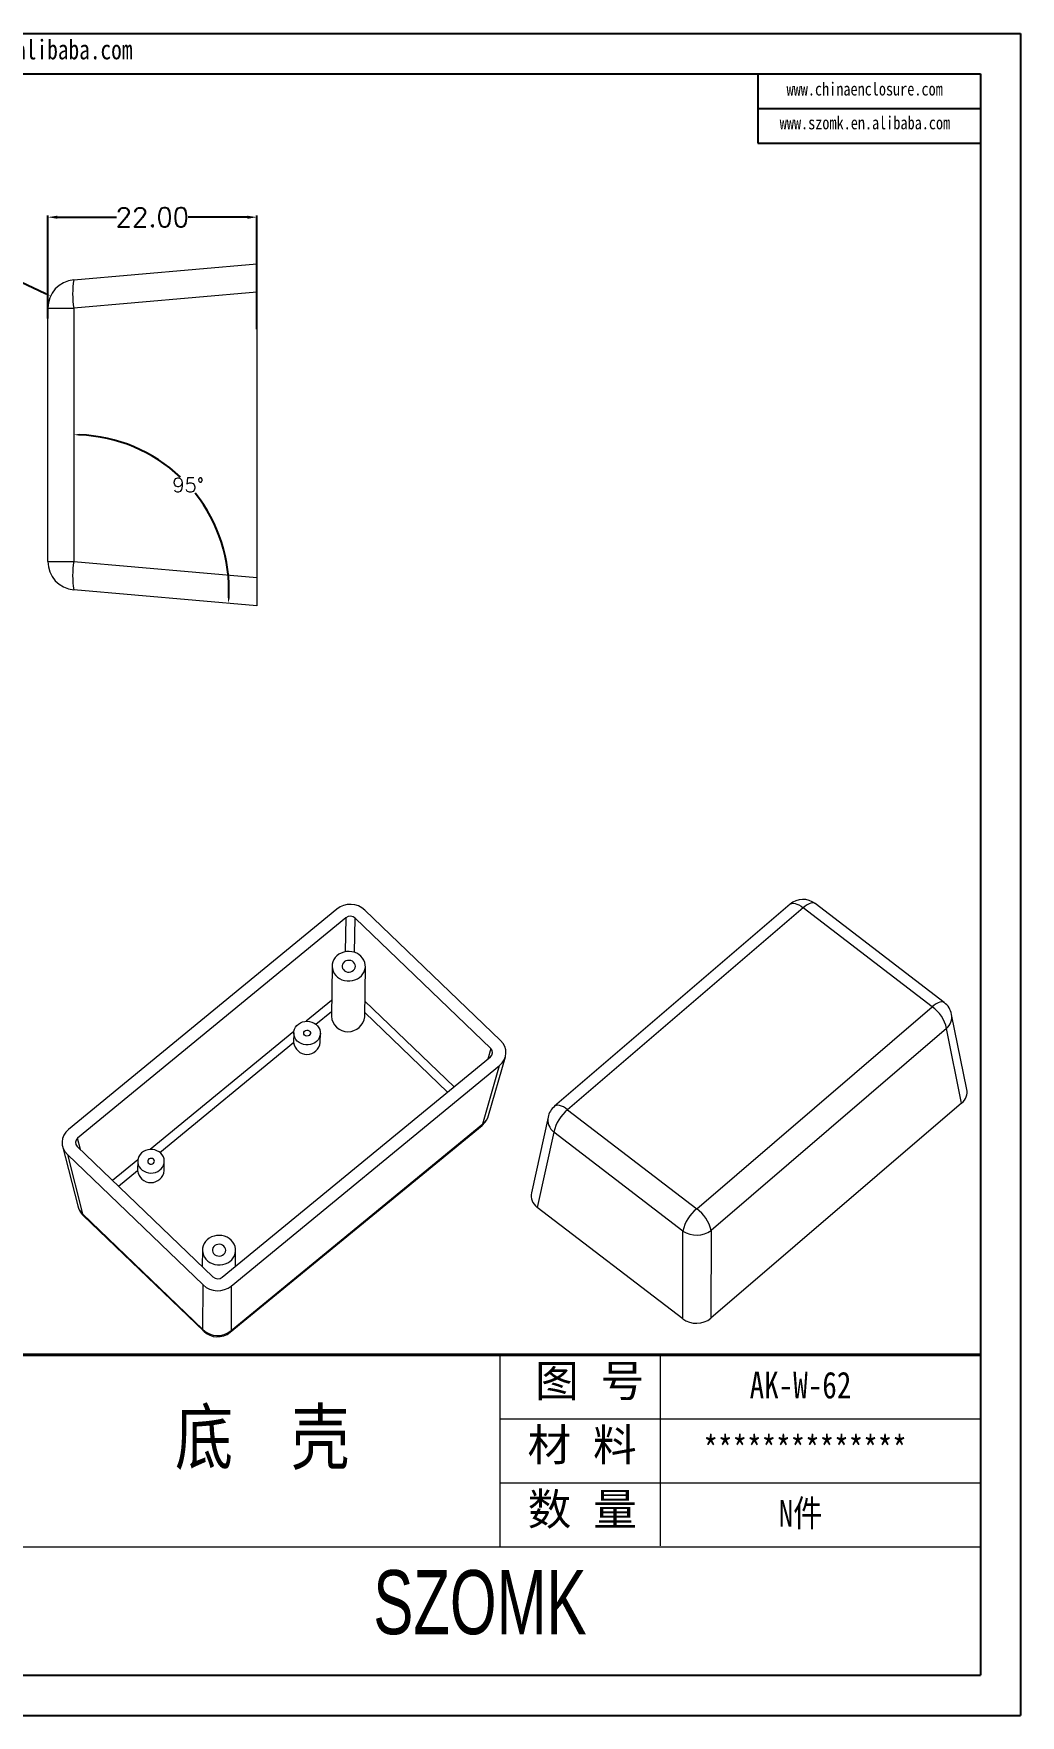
# Model space of a CAD drawing. Header units: inches. Extents: x 1456 to 1996, y 1126 to 1303.
# Drawn here: x 1602.1 to 1706, y 1125.7 to 1302.6 of the extents above; entities that cross this region are included whole.
import ezdxf

# ---------------------------------------------------------------- set-up
doc = ezdxf.new("R2010")
doc.units = ezdxf.units.IN
doc.header["$LTSCALE"] = 15
doc.layers.add('文字', color=81, linetype='Continuous')
doc.layers.add('粗实线', color=7, linetype='Continuous', lineweight=30)
doc.layers.add('细实线', color=3, linetype='Continuous', lineweight=9)
doc.styles.get("Standard").update_dxf_attribs({"font": 'txt', "bigfont": 'gbcbig.shx'})
doc.styles.add('宋体', font='', dxfattribs={"width": 0.8, "height": 3.5})
doc.styles.add('长仿宋', font='', dxfattribs={"width": 0.7, "height": 4})
doc.styles.get('宋体').set_extended_font_data('SimSun')
doc.styles.get('长仿宋').set_extended_font_data('SimSun')
doc.dimstyles.new('2', dxfattribs={"dimtxt": 1.5, "dimasz": 0.6, "dimexe": 0.18, "dimexo": 0.0625, "dimgap": 0.09, "dimtad": 0, "dimtih": 1, "dimtoh": 1, "dimzin": 0, "dimdsep": 46, "dimtxsty": 'Standard', "dimcen": 0, "dimadec": 0, "dimazin": 2, "dimtfac": 1, "dimtofl": 0, "dimtmove": 0, "dimatfit": 3, "dimfxl": 0, "dimtolj": 1, "dimtzin": 0, "dimarcsym": 0})
doc.dimstyles.new('2.5', dxfattribs={"dimtxt": 2, "dimasz": 1, "dimexe": 0.18, "dimexo": 0.0625, "dimgap": 0.09, "dimtad": 0, "dimtih": 1, "dimtoh": 1, "dimzin": 0, "dimdsep": 46, "dimtxsty": 'Standard', "dimcen": 1, "dimadec": 0, "dimazin": 2, "dimtfac": 1, "dimtofl": 0, "dimtmove": 0, "dimatfit": 3, "dimfxl": 0, "dimtolj": 1, "dimtzin": 0, "dimarcsym": 0})

# ---------------------------------------------------------------- blocks, each defined once
blk = doc.blocks.new('*D209')
at = {"color": 0, "lineweight": -2, "transparency": 16777216}
for p, q in [((1603.63, 1272.66), (1603.63, 1283.5)), ((1604.63, 1283.32), (1610.87, 1283.32)), ((1624.63, 1283.32), (1618.38, 1283.32)), ((1625.63, 1271.53), (1625.63, 1283.5))]:
    blk.add_line(p, q, dxfattribs=at)
at = {"color": 0, "transparency": 16777216}
for points in [[(1604.63, 1283.48), (1604.63, 1283.15), (1603.63, 1283.32)], [(1624.63, 1283.48), (1624.63, 1283.15), (1625.63, 1283.32)]]:
    blk.add_solid(points, dxfattribs=at)
at = {"layer": 'Defpoints', "color": 0, "transparency": 16777216}
for p in [(1625.63, 1283.32), (1603.63, 1272.6), (1625.63, 1271.47)]:
    blk.add_point(p, dxfattribs=at)
at = {"color": 0, "transparency": 16777216, "insert": (1614.63, 1283.32), "char_height": 2, "attachment_point": 5}
blk.add_mtext('\\A1;22.00', dxfattribs=at)
blk = doc.blocks.new('*D226')
at = {"color": 0, "lineweight": -2, "transparency": 16777216}
for p, q in [((1597.46, 1277.8), (1598.06, 1277.8)), ((1598.06, 1277.8), (1603.37, 1275.28))]:
    blk.add_line(p, q, dxfattribs=at)
at = {"color": 0, "transparency": 16777216}
blk.add_solid([(1603.42, 1275.37), (1603.33, 1275.19), (1603.92, 1275.03)], dxfattribs=at)
at = {"layer": 'Defpoints', "color": 0, "transparency": 16777216}
for p in [(1603.92, 1275.03), (1609.34, 1272.46)]:
    blk.add_point(p, dxfattribs=at)
at = {"color": 0, "transparency": 16777216, "insert": (1594.62, 1277.8), "char_height": 1.5, "attachment_point": 5}
blk.add_mtext('\\A1;∅6.00', dxfattribs=at)
blk = doc.blocks.new('*D232')
at = {"color": 0, "lineweight": -2, "transparency": 16777216}
for start, end in [(46.6393, 87.894), (357.106, 38.6187)]:
    blk.add_arc((1606.37, 1244.1), 16.32, start, end, dxfattribs=at)
at = {"color": 0, "transparency": 16777216}
for points in [[(1606.96, 1260.32), (1606.97, 1260.52), (1606.37, 1260.43)], [(1622.77, 1243.27), (1622.57, 1243.28), (1622.63, 1242.68)]]:
    blk.add_solid(points, dxfattribs=at)
at = {"layer": 'Defpoints', "color": 0, "transparency": 16777216}
for p in [(1606.37, 1273.74), (1620.95, 1251.43), (1606.37, 1247.09), (1606.37, 1244.1), (1625.63, 1242.42)]:
    blk.add_point(p, dxfattribs=at)
at = {"color": 0, "transparency": 16777216, "insert": (1618.4, 1255.13), "char_height": 1.5, "attachment_point": 5}
blk.add_mtext('\\A1;95°', dxfattribs=at)

msp = doc.modelspace()

# ---------------------------------------------------------------- linework, layer by layer
for p, q in [((1455.683, 1302.637), (1705.984, 1302.637)), ((1705.984, 1302.637), (1705.984, 1125.657)), ((1462.159, 1298.423), (1701.77, 1298.423)), ((1678.36, 1298.423), (1678.36, 1291.108)), ((1701.77, 1298.423), (1701.77, 1129.87)), ((1678.36, 1294.765), (1701.77, 1294.765)), ((1678.36, 1291.108), (1701.77, 1291.108)), ((1462.159, 1129.87), (1701.77, 1129.87)), ((1455.683, 1125.657), (1705.984, 1125.657))]:
    msp.add_line(p, q)
at = {"color": 7, "linetype": 'Continuous', "lineweight": 15}
for p, q in [((1606.366, 1276.731), (1625.628, 1278.417)), ((1625.628, 1278.417), (1625.628, 1275.428)), ((1625.628, 1275.428), (1606.366, 1273.743)), ((1625.628, 1275.428), (1625.628, 1245.405)), ((1603.628, 1273.743), (1606.366, 1273.743)), ((1603.628, 1247.09), (1603.628, 1273.743)), ((1606.366, 1273.743), (1606.366, 1247.09)), ((1603.628, 1247.09), (1606.366, 1247.09)), ((1606.366, 1247.09), (1625.628, 1245.405)), ((1625.628, 1245.405), (1625.628, 1242.417)), ((1625.628, 1242.417), (1606.366, 1244.102)), ((1681.744, 1211.018), (1656.956, 1189.76)), ((1683.123, 1210.653), (1658.336, 1189.395)), ((1696.705, 1200.236), (1683.123, 1210.653)), ((1697.971, 1200.673), (1684.389, 1211.091)), ((1634.04, 1210.51), (1605.799, 1187.313)), ((1634.987, 1209.585), (1606.763, 1186.401)), ((1650.249, 1195.826), (1635.973, 1209.549)), ((1651.286, 1196.665), (1636.996, 1210.402)), ((1633.547, 1204.517), (1633.474, 1199.224)), ((1636.974, 1199.176), (1637.047, 1204.469)), ((1671.918, 1178.978), (1696.705, 1200.236)), ((1700.348, 1191.524), (1698.751, 1199.423)), ((1629.512, 1197.477), (1629.499, 1196.515)), ((1632.299, 1196.476), (1632.312, 1197.438)), ((1698.217, 1197.946), (1673.429, 1176.688)), ((1699.805, 1190.089), (1698.217, 1197.946)), ((1621.987, 1171.766), (1650.212, 1194.95)), ((1650.02, 1188.792), (1651.781, 1194.942)), ((1622.935, 1170.841), (1651.175, 1194.038)), ((1649.423, 1187.919), (1651.175, 1194.038)), ((1658.336, 1189.395), (1671.918, 1178.978)), ((1699.805, 1190.089), (1673.4, 1167.444)), ((1622.824, 1165.972), (1649.334, 1187.748)), ((1622.912, 1166.144), (1649.423, 1187.919)), ((1656.272, 1188.618), (1654.517, 1180.652)), ((1656.89, 1187.043), (1655.143, 1179.118)), ((1670.472, 1176.626), (1656.89, 1187.043)), ((1605.18, 1185.545), (1606.769, 1179.274)), ((1605.688, 1184.686), (1619.978, 1170.949)), ((1605.688, 1184.686), (1607.27, 1178.446)), ((1606.726, 1185.526), (1621.001, 1171.802)), ((1613.088, 1183.987), (1613.075, 1183.024)), ((1613.08, 1183.026), (1613.075, 1182.981)), ((1615.875, 1182.986), (1615.888, 1183.948)), ((1670.443, 1167.382), (1655.143, 1179.118)), ((1607.27, 1178.446), (1619.956, 1166.251)), ((1607.35, 1178.276), (1620.036, 1166.081)), ((1670.443, 1167.382), (1670.472, 1176.626)), ((1673.429, 1176.688), (1673.4, 1167.444)), ((1619.896, 1174.637), (1619.872, 1172.888)), ((1623.373, 1172.905), (1623.396, 1174.589)), ((1619.956, 1166.251), (1619.978, 1170.949)), ((1622.935, 1170.841), (1622.912, 1166.144))]:
    msp.add_line(p, q, dxfattribs=at)
at = {"color": 8, "linetype": 'Continuous', "lineweight": 15}
for p, q in [((1634.987, 1209.585), (1634.918, 1206.013)), ((1635.903, 1205.95), (1635.973, 1209.549)), ((1633.497, 1200.89), (1630.832, 1198.7)), ((1646.385, 1191.807), (1636.997, 1200.832)), ((1631.836, 1198.39), (1633.482, 1199.742)), ((1636.98, 1199.64), (1645.708, 1191.25)), ((1629.525, 1197.627), (1614.408, 1185.21)), ((1615.412, 1184.9), (1629.499, 1196.471)), ((1650.249, 1195.826), (1649.932, 1194.72)), ((1607.068, 1185.196), (1606.763, 1186.401)), ((1613.101, 1184.136), (1610.442, 1181.953)), ((1611.079, 1181.341), (1613.075, 1182.981))]:
    msp.add_line(p, q, dxfattribs=at)
at = {"color": 8, "linetype": 'Continuous', "lineweight": 15, "flags": 128}
for points in [[(1681.744, 1211.018), (1681.8, 1211.058), (1681.93, 1211.109), (1682.087, 1211.123), (1682.266, 1211.099), (1682.464, 1211.038), (1682.675, 1210.942), (1682.897, 1210.813), (1683.123, 1210.653)], [(1684.389, 1211.091), (1684.357, 1211.112), (1684.237, 1211.157), (1684.092, 1211.165), (1683.926, 1211.134), (1683.742, 1211.065), (1683.543, 1210.961), (1683.336, 1210.822), (1683.123, 1210.653)], [(1697.971, 1200.673), (1697.939, 1200.694), (1697.819, 1200.74), (1697.674, 1200.747), (1697.508, 1200.716), (1697.324, 1200.647), (1697.125, 1200.543), (1696.918, 1200.405), (1696.705, 1200.236)], [(1658.336, 1189.395), (1658.109, 1189.555), (1657.888, 1189.684), (1657.676, 1189.78), (1657.479, 1189.841), (1657.299, 1189.865), (1657.143, 1189.851), (1657.012, 1189.8), (1656.956, 1189.76)], [(1649.423, 1187.919), (1649.387, 1187.811), (1649.334, 1187.748)], [(1607.35, 1178.276), (1607.305, 1178.336), (1607.27, 1178.446)], [(1620.036, 1166.081), (1619.991, 1166.141), (1619.956, 1166.251)], [(1622.824, 1165.972), (1622.876, 1166.036), (1622.912, 1166.144)]]:
    msp.add_lwpolyline(points, dxfattribs=at)
at = {"color": 7, "linetype": 'Continuous', "lineweight": 15, "flags": 128}
for points in [[(1636.58, 1205.547), (1636.373, 1205.717), (1636.137, 1205.855), (1635.88, 1205.958), (1635.608, 1206.023), (1635.328, 1206.048), (1635.047, 1206.033), (1634.772, 1205.978), (1634.511, 1205.885), (1634.271, 1205.755), (1634.057, 1205.593), (1633.875, 1205.403), (1633.73, 1205.189), (1633.625, 1204.957), (1633.564, 1204.712), (1633.548, 1204.463), (1633.577, 1204.213), (1633.65, 1203.972), (1633.767, 1203.743), (1633.922, 1203.534), (1634.114, 1203.35), (1634.336, 1203.196), (1634.583, 1203.075), (1634.849, 1202.991), (1635.126, 1202.945), (1635.407, 1202.94), (1635.686, 1202.975), (1635.955, 1203.05), (1636.206, 1203.161), (1636.434, 1203.307), (1636.633, 1203.484), (1636.797, 1203.687), (1636.922, 1203.911), (1637.005, 1204.15), (1637.044, 1204.398), (1637.038, 1204.648), (1636.986, 1204.895), (1636.891, 1205.13), (1636.755, 1205.35), (1636.58, 1205.547)], [(1635.81, 1204.914), (1635.676, 1205.015), (1635.518, 1205.083), (1635.345, 1205.113), (1635.17, 1205.105), (1635.003, 1205.058), (1634.854, 1204.976), (1634.733, 1204.863), (1634.648, 1204.727), (1634.603, 1204.577), (1634.602, 1204.421), (1634.645, 1204.269), (1634.728, 1204.132), (1634.848, 1204.017), (1634.995, 1203.932), (1635.162, 1203.883), (1635.337, 1203.872), (1635.509, 1203.899), (1635.669, 1203.964), (1635.804, 1204.063), (1635.908, 1204.188), (1635.974, 1204.332), (1635.997, 1204.487), (1635.976, 1204.642), (1635.913, 1204.787), (1635.81, 1204.914)], [(1629.886, 1196.615), (1629.732, 1196.792), (1629.617, 1196.99), (1629.543, 1197.203), (1629.513, 1197.425), (1629.528, 1197.648), (1629.587, 1197.864), (1629.69, 1198.068), (1629.831, 1198.251), (1630.007, 1198.41), (1630.213, 1198.538), (1630.44, 1198.631), (1630.683, 1198.686), (1630.933, 1198.702), (1631.183, 1198.678), (1631.424, 1198.614), (1631.648, 1198.514), (1631.849, 1198.38), (1632.02, 1198.215), (1632.155, 1198.027), (1632.25, 1197.82), (1632.302, 1197.602), (1632.31, 1197.379), (1632.272, 1197.159), (1632.191, 1196.948), (1632.069, 1196.753), (1631.909, 1196.581), (1631.718, 1196.438), (1631.5, 1196.327), (1631.264, 1196.252), (1631.016, 1196.217), (1630.766, 1196.221), (1630.519, 1196.265), (1630.286, 1196.347), (1630.072, 1196.465), (1629.886, 1196.615)], [(1630.656, 1197.247), (1630.587, 1197.344), (1630.562, 1197.456), (1630.585, 1197.569), (1630.652, 1197.666), (1630.754, 1197.735), (1630.877, 1197.767), (1631.005, 1197.757), (1631.121, 1197.707), (1631.208, 1197.623), (1631.256, 1197.517), (1631.257, 1197.402), (1631.211, 1197.295), (1631.125, 1197.211), (1631.011, 1197.159), (1630.883, 1197.148), (1630.759, 1197.179), (1630.656, 1197.247)], [(1615.515, 1184.811), (1615.328, 1184.96), (1615.115, 1185.078), (1614.881, 1185.161), (1614.635, 1185.204), (1614.384, 1185.209), (1614.136, 1185.173), (1613.9, 1185.098), (1613.683, 1184.987), (1613.491, 1184.844), (1613.332, 1184.672), (1613.21, 1184.477), (1613.128, 1184.267), (1613.091, 1184.046), (1613.098, 1183.823), (1613.15, 1183.605), (1613.246, 1183.398), (1613.381, 1183.21), (1613.551, 1183.046), (1613.752, 1182.911), (1613.977, 1182.811), (1614.217, 1182.747), (1614.467, 1182.723), (1614.717, 1182.739), (1614.96, 1182.795), (1615.188, 1182.888), (1615.393, 1183.015), (1615.569, 1183.174), (1615.711, 1183.358), (1615.813, 1183.561), (1615.873, 1183.778), (1615.888, 1184), (1615.858, 1184.222), (1615.784, 1184.435), (1615.668, 1184.634), (1615.515, 1184.811)], [(1614.745, 1184.178), (1614.642, 1184.247), (1614.518, 1184.277), (1614.39, 1184.266), (1614.275, 1184.215), (1614.189, 1184.13), (1614.144, 1184.023), (1614.145, 1183.909), (1614.192, 1183.802), (1614.28, 1183.718), (1614.395, 1183.668), (1614.524, 1183.658), (1614.647, 1183.69), (1614.749, 1183.759), (1614.816, 1183.857), (1614.838, 1183.969), (1614.814, 1184.081), (1614.745, 1184.178)], [(1622.929, 1175.667), (1622.722, 1175.836), (1622.486, 1175.975), (1622.229, 1176.077), (1621.957, 1176.142), (1621.677, 1176.168), (1621.396, 1176.153), (1621.121, 1176.098), (1620.86, 1176.005), (1620.62, 1175.875), (1620.406, 1175.713), (1620.224, 1175.523), (1620.079, 1175.308), (1619.974, 1175.076), (1619.913, 1174.832), (1619.897, 1174.582), (1619.926, 1174.333), (1619.999, 1174.091), (1620.116, 1173.863), (1620.271, 1173.654), (1620.463, 1173.47), (1620.685, 1173.316), (1620.932, 1173.195), (1621.198, 1173.11), (1621.475, 1173.065), (1621.756, 1173.06), (1622.035, 1173.095), (1622.304, 1173.169), (1622.555, 1173.281), (1622.784, 1173.427), (1622.982, 1173.604), (1623.146, 1173.807), (1623.271, 1174.031), (1623.354, 1174.27), (1623.393, 1174.518), (1623.387, 1174.768), (1623.335, 1175.014), (1623.24, 1175.25), (1623.104, 1175.469), (1622.929, 1175.667)], [(1622.159, 1175.034), (1622.025, 1175.135), (1621.867, 1175.202), (1621.695, 1175.233), (1621.519, 1175.225), (1621.352, 1175.178), (1621.203, 1175.096), (1621.082, 1174.983), (1620.997, 1174.847), (1620.952, 1174.696), (1620.951, 1174.54), (1620.994, 1174.389), (1621.077, 1174.252), (1621.197, 1174.137), (1621.344, 1174.052), (1621.511, 1174.003), (1621.686, 1173.991), (1621.858, 1174.019), (1622.018, 1174.084), (1622.153, 1174.182), (1622.257, 1174.308), (1622.323, 1174.452), (1622.346, 1174.607), (1622.325, 1174.762), (1622.262, 1174.907), (1622.159, 1175.034)]]:
    msp.add_lwpolyline(points, dxfattribs=at)
at = {"color": 7, "linetype": 'Continuous', "lineweight": 15}
for centre, radius, start, end in [((1606.628, 1273.743), 3, 95, 180), ((1615.017, 1275.237), 8.779, 170.19947, 189.80053), ((1606.628, 1247.09), 3, 180, 265), ((1615.017, 1245.596), 8.779, 170.19947, 189.80053), ((1683.111, 1209.424), 2.1, 52.51097, 130.6168), ((1694.471, 1197.117), 3.836, 12.47267, 54.38563), ((1696.693, 1199.007), 2.1, 11.42842, 52.51097), ((1635.226, 1199.357), 1.757, 184.35485, 354.06704), ((1630.899, 1196.623), 1.408, 186.19922, 354.00482), ((1658.323, 1188.166), 2.1, 130.6168, 167.57157), ((1660.985, 1186.147), 4.191, 129.19865, 167.65214), ((1648.001, 1189.37), 2.1, 309.39932, 344.02035), ((1614.475, 1183.133), 1.408, 186.19922, 354.00482), ((1608.805, 1179.79), 2.1, 194.22581, 226.13065), ((1674.567, 1175.729), 4.191, 129.19865, 167.65214), ((1669.684, 1175.859), 3.836, 12.47267, 54.38563), ((1671.905, 1178.833), 2.632, 237.00451, 305.39059), ((1621.493, 1167.814), 2.192, 225.47187, 310.36177), ((1621.491, 1167.595), 2.1, 226.13065, 309.39932)]:
    msp.add_arc(centre, radius, start, end, dxfattribs=at)
at = {"color": 8, "linetype": 'Continuous', "lineweight": 15}
for centre, radius, start, end in [((1697.163, 1199.162), 1.61, 310.90731, 9.32072), ((1648.388, 1189.268), 1.7, 307.49107, 343.74464), ((1657.891, 1188.345), 1.642, 170.40765, 232.42472), ((1608.395, 1179.692), 1.679, 194.4224, 227.9044)]:
    msp.add_arc(centre, radius, start, end, dxfattribs=at)
at = {"color": 7, "linetype": 'Continuous', "lineweight": 15}
for centre, major_axis, ratio, start_param, end_param in [((1635.461, 1209.122), (2.1, -0.025), 0.8955467, 0.7620273, 2.3252274), ((1635.461, 1209.122), (0.7, -0.008), 0.8955467, 0.7620273, 2.3252274), ((1649.73, 1195.406), (2.116, -0.032), 0.8820612, 5.4777181, 7.0409182), ((1649.73, 1195.406), (0.705, -0.011), 0.8820612, 5.4777181, 7.0409182), ((1698.259, 1191.257), (2.116, -0.018), 0.8047075, 5.5383977, 6.4515711), ((1607.244, 1185.945), (2.116, -0.032), 0.8820612, 2.3361254, 3.8993255), ((1607.244, 1185.945), (0.705, -0.011), 0.8820612, 2.3361254, 3.8993255), ((1656.6, 1180.348), (2.116, -0.018), 0.8047075, 2.9732069, 3.9600051), ((1621.513, 1172.229), (0.7, -0.008), 0.8955467, 3.90362, 5.4668201), ((1621.513, 1172.229), (2.1, -0.025), 0.8955467, 3.90362, 5.4668201), ((1671.876, 1168.631), (2.1, -0.024), 0.8169902, 3.9704077, 5.5336078)]:
    msp.add_ellipse(centre, major_axis=major_axis, ratio=ratio, start_param=start_param, end_param=end_param, dxfattribs=at)
msp.add_open_spline([(1629.499, 1196.471), (1629.499, 1196.478), (1629.498, 1196.492), (1629.501, 1196.508), (1629.502, 1196.516)], degree=3, knots=[0, 0, 0, 0, 0.4754462, 1, 1, 1, 1], dxfattribs=at)
at = {"layer": '粗实线', "color": 7, "lineweight": 40}
msp.add_line((1701.77, 1163.581), (1550.072, 1163.581), dxfattribs=at)
at = {"layer": '细实线', "color": 7}
for p, q in [((1651.204, 1163.581), (1651.204, 1143.355)), ((1668.059, 1163.581), (1668.059, 1143.497)), ((1701.77, 1156.839), (1651.204, 1156.839)), ((1701.77, 1150.097), (1651.204, 1150.097)), ((1701.77, 1143.355), (1550.072, 1143.355))]:
    msp.add_line(p, q, dxfattribs=at)

# ---------------------------------------------------------------- texts
at = {"layer": '文字', "color": 0, "attachment_point": 1, "style": '宋体'}
for s, insert, char_height, width in [('www.szomk.en.alibaba.com', (1585.627, 1301.992), 2.06009, 36.19381), ('www.chinaenclosure.com', (1681.375, 1297.497), 1.37339, 24.1292), ('www.szomk.en.alibaba.com', (1680.658, 1293.94), 1.37339, 24.1292), ('{\\H1.111x;AK-W-62}', (1677.492, 1161.82), 2.52829, 29.2299), ('底  壳', (1617.004, 1157.761), 5.6184, 71.82957), ('{\\H1.111x;**************}', (1672.629, 1155.078), 2.52829, 29.2299), ('{\\H1.111x;N件}', (1680.551, 1148.336), 2.52829, 29.2299)]:
    msp.add_mtext(s, dxfattribs=dict(at, insert=insert, char_height=char_height, width=width))
at = {"layer": '粗实线', "insert": (1637.884, 1140.941), "char_height": 6.74211, "width": 75.60613, "attachment_point": 1, "style": '长仿宋'}
msp.add_mtext('{\\fSTXinwei|b0|i0|c134|p2;SZOMK}', dxfattribs=at)
at = {"layer": '细实线', "color": 7, "char_height": 3.37106, "attachment_point": 1}
for s, insert, width in [('{\\fSimSun|b0|i0|c134|p54;图 号}', (1654.911, 1162.558), 16.85528), ('{\\fSimSun|b0|i0|c134|p54;材 料   }', (1654.112, 1155.815), 16.85528), ('{\\fSimSun|b0|i0|c134|p54;数 量}', (1654.128, 1149.04), 15.23086)]:
    msp.add_mtext(s, dxfattribs=dict(at, insert=insert, width=width))

# ---------------------------------------------------------------- dimensions: what is measured, and where the dimension line sits
dim = msp.add_linear_dim(base=(1625.628, 1283.317), p1=(1603.628, 1272.601), p2=(1625.628, 1271.468), dimstyle='2.5')
dim.commit()
dim.dimension.update_dxf_attribs({"geometry": '*D209', "text_midpoint": (1614.628, 1283.317)})
dim = msp.add_diameter_dim_2p(p1=(1609.339, 1272.459), p2=(1603.916, 1275.026), dimstyle='2')
dim.commit()
dim.dimension.update_dxf_attribs({"geometry": '*D226', "text_midpoint": (1594.621, 1277.797), "dimtype": 163})
dim = msp.add_angular_dim_2l(base=(1620.955, 1251.428), line1=((1606.366, 1273.743), (1606.366, 1247.09)), line2=((1625.628, 1242.417), (1606.366, 1244.102)), dimstyle='2')
dim.commit()
dim.dimension.update_dxf_attribs({"geometry": '*D232', "text_midpoint": (1618.402, 1255.13)})

doc.saveas('drawing.dxf')
